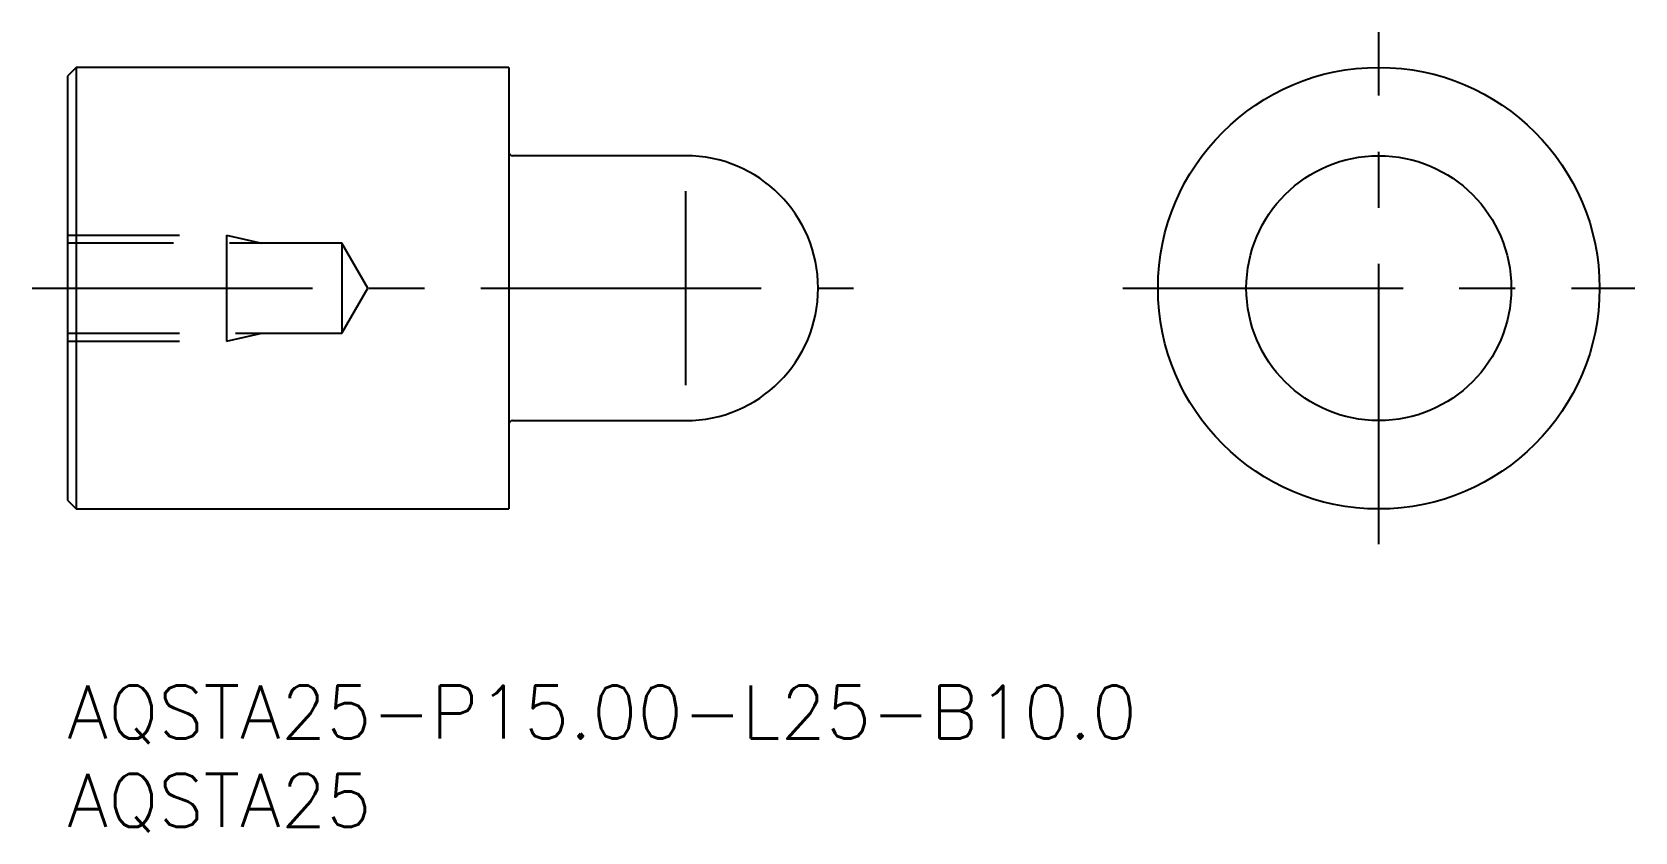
# Model space of a CAD drawing. Extents: x -2 to 88.7, y -8.3 to 37.
import ezdxf

# ---------------------------------------------------------------- set-up
doc = ezdxf.new("R2010")
doc.units = 0
doc.header["$LTSCALE"] = 0.5
doc.linetypes.add('CENTER', pattern=[50.8, 31.75, -6.35, 6.35, -6.35])
doc.linetypes.add('DASHED', pattern=[19.05, 12.7, -6.35])
for name, color, linetype in [('MSM_CENTER', 1, 'CENTER'), ('MSM_CONTINUOUS', 7, 'CONTINUOUS'), ('MSM_DASHED', 4, 'DASHED'), ('MSM_NARROW', 5, 'CONTINUOUS'), ('MSM_PART_NUMBER', 7, 'CONTINUOUS')]:
    doc.layers.add(name, color=color, linetype=linetype)
doc.styles.get("Standard").update_dxf_attribs({"font": 'txt.shx', "height": 3, "bigfont": 'bigfont.shx'})

# ---------------------------------------------------------------- blocks, each defined once
blk = doc.blocks.new('*U16')
at = {"layer": 'MSM_PART_NUMBER'}
blk.add_text('AQSTA25-P15.00-L25-B10.0', height=3, dxfattribs=at).set_placement((0, -3))
blk = doc.blocks.new('*U17')
at = {"layer": 'MSM_PART_NUMBER'}
blk.add_text('AQSTA25', height=3, dxfattribs=at).set_placement((0, -8))

msp = doc.modelspace()

# ---------------------------------------------------------------- linework, layer by layer
at = {"layer": 'MSM_CENTER'}
for p, q in [((74.241, 8), (74.241, 37)), ((-2, 22.5), (44.5, 22.5)), ((59.741, 22.5), (88.741, 22.5))]:
    msp.add_line(p, q, dxfattribs=at)
at = {"layer": 'MSM_CONTINUOUS'}
for p, q in [((0.5, 35), (0, 34.5)), ((0, 34.5), (0, 10.5)), ((25, 35), (0.5, 35)), ((0.5, 35), (0.5, 10)), ((25, 35), (25, 10)), ((35, 30), (25.2, 30)), ((25.2, 15), (35, 15)), ((0, 10.5), (0.5, 10)), ((0.5, 10), (25, 10))]:
    msp.add_line(p, q, dxfattribs=at)
for radius in [12.5, 7.5]:
    msp.add_circle((74.241, 22.5), radius, dxfattribs=at)
for centre, radius, start, end in [((25.2, 30.2), 0.2, 180, 270), ((35, 22.5), 7.5, 270, 90), ((25.2, 14.8), 0.2, 90, 180)]:
    msp.add_arc(centre, radius, start, end, dxfattribs=at)
at = {"layer": 'MSM_DASHED'}
for p, q in [((0, 25.5), (9, 25.5)), ((9, 25.5), (9, 19.5)), ((9, 25.5), (11, 25.05)), ((15.528, 25.05), (0, 25.05)), ((17, 22.5), (15.528, 25.05)), ((15.528, 25.05), (15.528, 19.95)), ((15.528, 19.95), (17, 22.5)), ((0, 19.95), (15.528, 19.95)), ((0, 19.5), (9, 19.5)), ((9, 19.5), (11, 19.95))]:
    msp.add_line(p, q, dxfattribs=at)
at = {"layer": 'MSM_NARROW'}
msp.add_line((35, 28), (35, 17), dxfattribs=at)

# ---------------------------------------------------------------- block references
at = {"layer": 'MSM_CONTINUOUS'}
for name in ['*U16', '*U17']:
    msp.add_blockref(name, (0, 0), dxfattribs=at)

doc.saveas('drawing.dxf')
